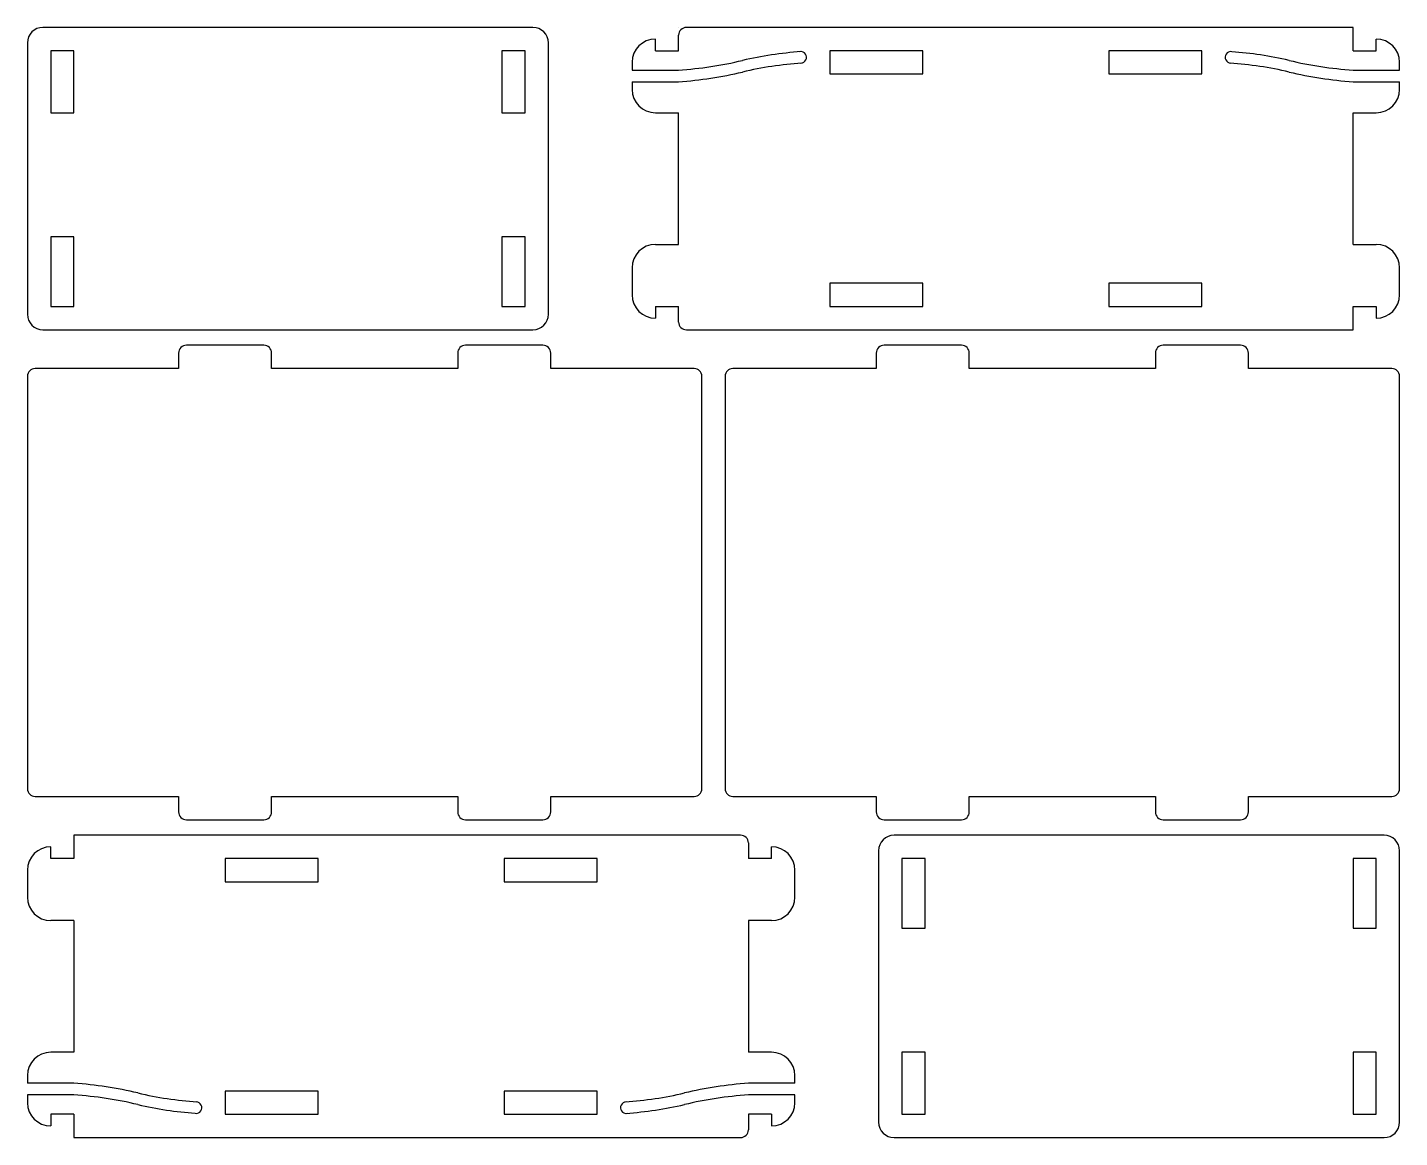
# Model space of a CAD drawing. Header units: millimetres. Extents: x 0 to 177, y 0 to 143.
import ezdxf

# ---------------------------------------------------------------- set-up
doc = ezdxf.new("R2010")
doc.units = ezdxf.units.MM
doc.layers.get('0').update_dxf_attribs({"linetype": 'CONTINUOUS', "lineweight": 25, "true_color": 0x000000})

msp = doc.modelspace()

# ---------------------------------------------------------------- linework, layer by layer
for p, q in [((65.2, 143.2), (2, 143.2)), ((81, 140.2), (81, 141.7)), ((84, 143.2), (84, 143.2)), ((84, 140.2), (84, 142.2)), ((171, 143.2), (85, 143.2)), ((171, 140.2), (171, 143.2)), ((174, 140.2), (174, 141.7)), ((0, 141.2), (0, 106.2)), ((6, 140.2), (3, 140.2)), ((3, 140.2), (3, 132.2)), ((6, 132.2), (6, 140.2)), ((64.2, 140.2), (61.2, 140.2)), ((61.2, 140.2), (61.2, 132.2)), ((64.2, 132.2), (64.2, 140.2)), ((67.2, 106.2), (67.2, 141.2)), ((81, 140.2), (84, 140.2)), ((115.5, 140.2), (103.5, 140.2)), ((103.5, 140.2), (103.5, 137.2)), ((115.5, 137.2), (115.5, 140.2)), ((151.5, 140.2), (139.5, 140.2)), ((139.5, 140.2), (139.5, 137.2)), ((151.5, 137.2), (151.5, 140.2)), ((171, 140.2), (174, 140.2)), ((174, 140.2), (174, 140.2)), ((78, 138.7), (78, 137.7)), ((177, 137.7), (177, 138.7)), ((78, 137.7), (84, 137.7)), ((103.5, 137.2), (115.5, 137.2)), ((139.5, 137.2), (151.5, 137.2)), ((171, 137.7), (177, 137.7)), ((78, 136.2), (84, 136.2)), ((78, 136.2), (78, 135.2)), ((171, 136.2), (177, 136.2)), ((177, 135.2), (177, 136.2)), ((3, 132.2), (6, 132.2)), ((61.2, 132.2), (64.2, 132.2)), ((81, 132.2), (84, 132.2)), ((84, 115.2), (84, 132.2)), ((171, 132.2), (174, 132.2)), ((171, 115.2), (171, 132.2)), ((6, 116.2), (3, 116.2)), ((3, 116.2), (3, 107.2)), ((6, 107.2), (6, 116.2)), ((64.2, 116.2), (61.2, 116.2)), ((61.2, 116.2), (61.2, 107.2)), ((64.2, 107.2), (64.2, 116.2)), ((81, 115.2), (84, 115.2)), ((171, 115.2), (174, 115.2)), ((174, 115.2), (174, 115.2)), ((78, 112.2), (78, 108.7)), ((177, 108.7), (177, 112.2)), ((115.5, 110.2), (103.5, 110.2)), ((103.5, 110.2), (103.5, 107.2)), ((115.5, 107.2), (115.5, 110.2)), ((151.5, 110.2), (139.5, 110.2)), ((139.5, 110.2), (139.5, 107.2)), ((151.5, 107.2), (151.5, 110.2)), ((3, 107.2), (6, 107.2)), ((61.2, 107.2), (64.2, 107.2)), ((81, 107.2), (81, 107.2)), ((81, 107.2), (81, 105.7)), ((81, 107.2), (84, 107.2)), ((84, 105.2), (84, 107.2)), ((103.5, 107.2), (115.5, 107.2)), ((139.5, 107.2), (151.5, 107.2)), ((171, 104.2), (171, 107.2)), ((171, 107.2), (174, 107.2)), ((174, 107.2), (174, 105.7)), ((174, 107.2), (174, 107.2)), ((2, 104.2), (65.2, 104.2)), ((85, 104.2), (171, 104.2)), ((19.5, 101.2), (19.5, 99.2)), ((30.5, 102.2), (20.5, 102.2)), ((31.5, 99.2), (31.5, 101.2)), ((55.5, 101.2), (55.5, 99.2)), ((66.5, 102.2), (56.5, 102.2)), ((67.5, 99.2), (67.5, 101.2)), ((109.5, 101.2), (109.5, 99.2)), ((120.5, 102.2), (110.5, 102.2)), ((121.5, 99.2), (121.5, 101.2)), ((145.5, 101.2), (145.5, 99.2)), ((156.5, 102.2), (146.5, 102.2)), ((157.5, 99.2), (157.5, 101.2)), ((19.5, 99.2), (1, 99.2)), ((55.5, 99.2), (31.5, 99.2)), ((86, 99.2), (67.5, 99.2)), ((109.5, 99.2), (91, 99.2)), ((145.5, 99.2), (121.5, 99.2)), ((176, 99.2), (157.5, 99.2)), ((0, 98.2), (0, 45)), ((87, 45), (87, 98.2)), ((90, 98.2), (90, 45)), ((177, 45), (177, 98.2)), ((1, 44), (19.5, 44)), ((19.5, 44), (19.5, 42)), ((31.5, 44), (55.5, 44)), ((31.5, 42), (31.5, 44)), ((55.5, 44), (55.5, 42)), ((67.5, 44), (86, 44)), ((67.5, 42), (67.5, 44)), ((91, 44), (109.5, 44)), ((109.5, 44), (109.5, 42)), ((121.5, 42), (121.5, 44)), ((121.5, 44), (145.5, 44)), ((145.5, 44), (145.5, 42)), ((157.5, 42), (157.5, 44)), ((157.5, 44), (176, 44)), ((20.5, 41), (30.5, 41)), ((56.5, 41), (66.5, 41)), ((110.5, 41), (120.5, 41)), ((146.5, 41), (156.5, 41)), ((6, 39), (6, 36)), ((92, 39), (6, 39)), ((175, 39), (111.8, 39)), ((3, 36), (3, 37.5)), ((93, 38), (93, 36)), ((96, 36), (96, 37.5)), ((3, 36), (3, 36)), ((6, 36), (3, 36)), ((37.5, 36), (25.5, 36)), ((25.5, 36), (25.5, 33)), ((37.5, 33), (37.5, 36)), ((73.5, 36), (61.5, 36)), ((61.5, 36), (61.5, 33)), ((73.5, 33), (73.5, 36)), ((96, 36), (93, 36)), ((96, 36), (96, 36)), ((109.8, 37), (109.8, 2)), ((115.8, 36), (112.8, 36)), ((112.8, 36), (112.8, 27)), ((115.8, 27), (115.8, 36)), ((174, 36), (171, 36)), ((171, 36), (171, 27)), ((174, 27), (174, 36)), ((177, 2), (177, 37)), ((0, 34.5), (0, 31)), ((99, 31), (99, 34.5)), ((25.5, 33), (37.5, 33)), ((61.5, 33), (73.5, 33)), ((6, 28), (3, 28)), ((3, 28), (3, 28)), ((6, 28), (6, 11)), ((93, 28), (93, 11)), ((96, 28), (93, 28)), ((112.8, 27), (115.8, 27)), ((171, 27), (174, 27)), ((6, 11), (3, 11)), ((96, 11), (93, 11)), ((115.8, 11), (112.8, 11)), ((112.8, 11), (112.8, 3)), ((115.8, 3), (115.8, 11)), ((174, 11), (171, 11)), ((171, 11), (171, 3)), ((174, 3), (174, 11)), ((0, 8), (0, 7)), ((99, 7), (99, 8)), ((6, 7), (0, 7)), ((6, 5.5), (0, 5.5)), ((0, 5.5), (0, 4.5)), ((37.5, 6), (25.5, 6)), ((25.5, 6), (25.5, 3)), ((37.5, 3), (37.5, 6)), ((73.5, 6), (61.5, 6)), ((61.5, 6), (61.5, 3)), ((73.5, 3), (73.5, 6)), ((99, 7), (93, 7)), ((99, 5.5), (93, 5.5)), ((99, 4.5), (99, 5.5)), ((3, 3), (3, 3)), ((3, 3), (3, 1.5)), ((6, 3), (3, 3)), ((6, 3), (6, 0)), ((25.5, 3), (37.5, 3)), ((61.5, 3), (73.5, 3)), ((96, 3), (93, 3)), ((93, 3), (93, 1)), ((96, 3), (96, 1.5)), ((112.8, 3), (115.8, 3)), ((171, 3), (174, 3)), ((6, 0), (92, 0)), ((93, 0), (93, 0)), ((111.8, 0), (175, 0))]:
    msp.add_line(p, q)
for centre, radius, start, end in [((2, 141.2), 2, 90, 180), ((65.2, 141.2), 2, 0, 90), ((81, 138.7), 3, 90, 180), ((85, 142.2), 1, 90, 180), ((174, 138.7), 3, 0, 90), ((103.42, 90.21), 50, 94.1979, 102.9071), ((99.76, 139.34), 0.742, 270, 98.5221), ((155.24, 139.34), 0.742, 81.3844, 270.0951), ((151.58, 90.21), 50, 77.0936, 85.6751), ((80.66, 187.59), 50, 273.8292, 283.4021), ((103.53, 88.74), 50, 94.1965, 103.0348), ((151.47, 88.74), 50, 76.9645, 85.8042), ((174.34, 187.59), 50, 256.5979, 266.1708), ((80.66, 186.09), 50, 273.8292, 283.4021), ((174.34, 186.09), 50, 256.5979, 266.1708), ((81, 135.2), 3, 180, 270), ((174, 135.2), 3, 270, 0), ((81, 112.2), 3, 90, 180), ((174, 112.2), 3, 0, 90), ((81, 108.7), 3, 180, 270), ((174, 108.7), 3, 270, 0), ((2, 106.2), 2, 180, 270), ((65.2, 106.2), 2, 270, 0), ((85, 105.2), 1, 180, 270), ((20.5, 101.2), 1, 90, 180), ((30.5, 101.2), 1, 0, 90), ((56.5, 101.2), 1, 90, 180), ((66.5, 101.2), 1, 0, 90), ((110.5, 101.2), 1, 90, 180), ((120.5, 101.2), 1, 0, 90), ((146.5, 101.2), 1, 90, 180), ((156.5, 101.2), 1, 0, 90), ((1, 98.2), 1, 90, 180), ((86, 98.2), 1, 360, 90), ((91, 98.2), 1, 90, 180), ((176, 98.2), 1, 360, 90), ((1, 45), 1, 180, 270), ((86, 45), 1, 270, 0), ((91, 45), 1, 180, 270), ((176, 45), 1, 270, 0), ((20.5, 42), 1, 180, 270), ((30.5, 42), 1, 270, 0), ((56.5, 42), 1, 180, 270), ((66.5, 42), 1, 270, 0), ((110.5, 42), 1, 180, 270), ((120.5, 42), 1, 270, 0), ((146.5, 42), 1, 180, 270), ((156.5, 42), 1, 270, 0), ((92, 38), 1, 0, 90), ((111.8, 37), 2, 90, 180), ((175, 37), 2, 0, 90), ((3, 34.5), 3, 90, 180), ((96, 34.5), 3, 0, 90), ((3, 31), 3, 180, 270), ((96, 31), 3, 270, 0), ((3, 8), 3, 90, 180), ((96, 8), 3, 0, 90), ((2.66, -42.89), 50, 76.5979, 86.1708), ((2.66, -44.39), 50, 76.5979, 86.1708), ((25.53, 54.46), 50, 256.9645, 265.8042), ((73.47, 54.46), 50, 274.1965, 283.0348), ((96.34, -42.89), 50, 93.8292, 103.4021), ((96.34, -44.39), 50, 93.8292, 103.4021), ((3, 4.5), 3, 180, 270), ((25.42, 52.99), 50, 257.0936, 265.6751), ((21.76, 3.86), 0.742, 261.3844, 90.0951), ((77.24, 3.86), 0.742, 90, 278.5221), ((73.58, 52.99), 50, 274.1979, 282.9071), ((96, 4.5), 3, 270, 0), ((111.8, 2), 2, 180, 270), ((175, 2), 2, 270, 0), ((92, 1), 1, 270, 0)]:
    msp.add_arc(centre, radius, start, end)

doc.saveas('drawing.dxf')
